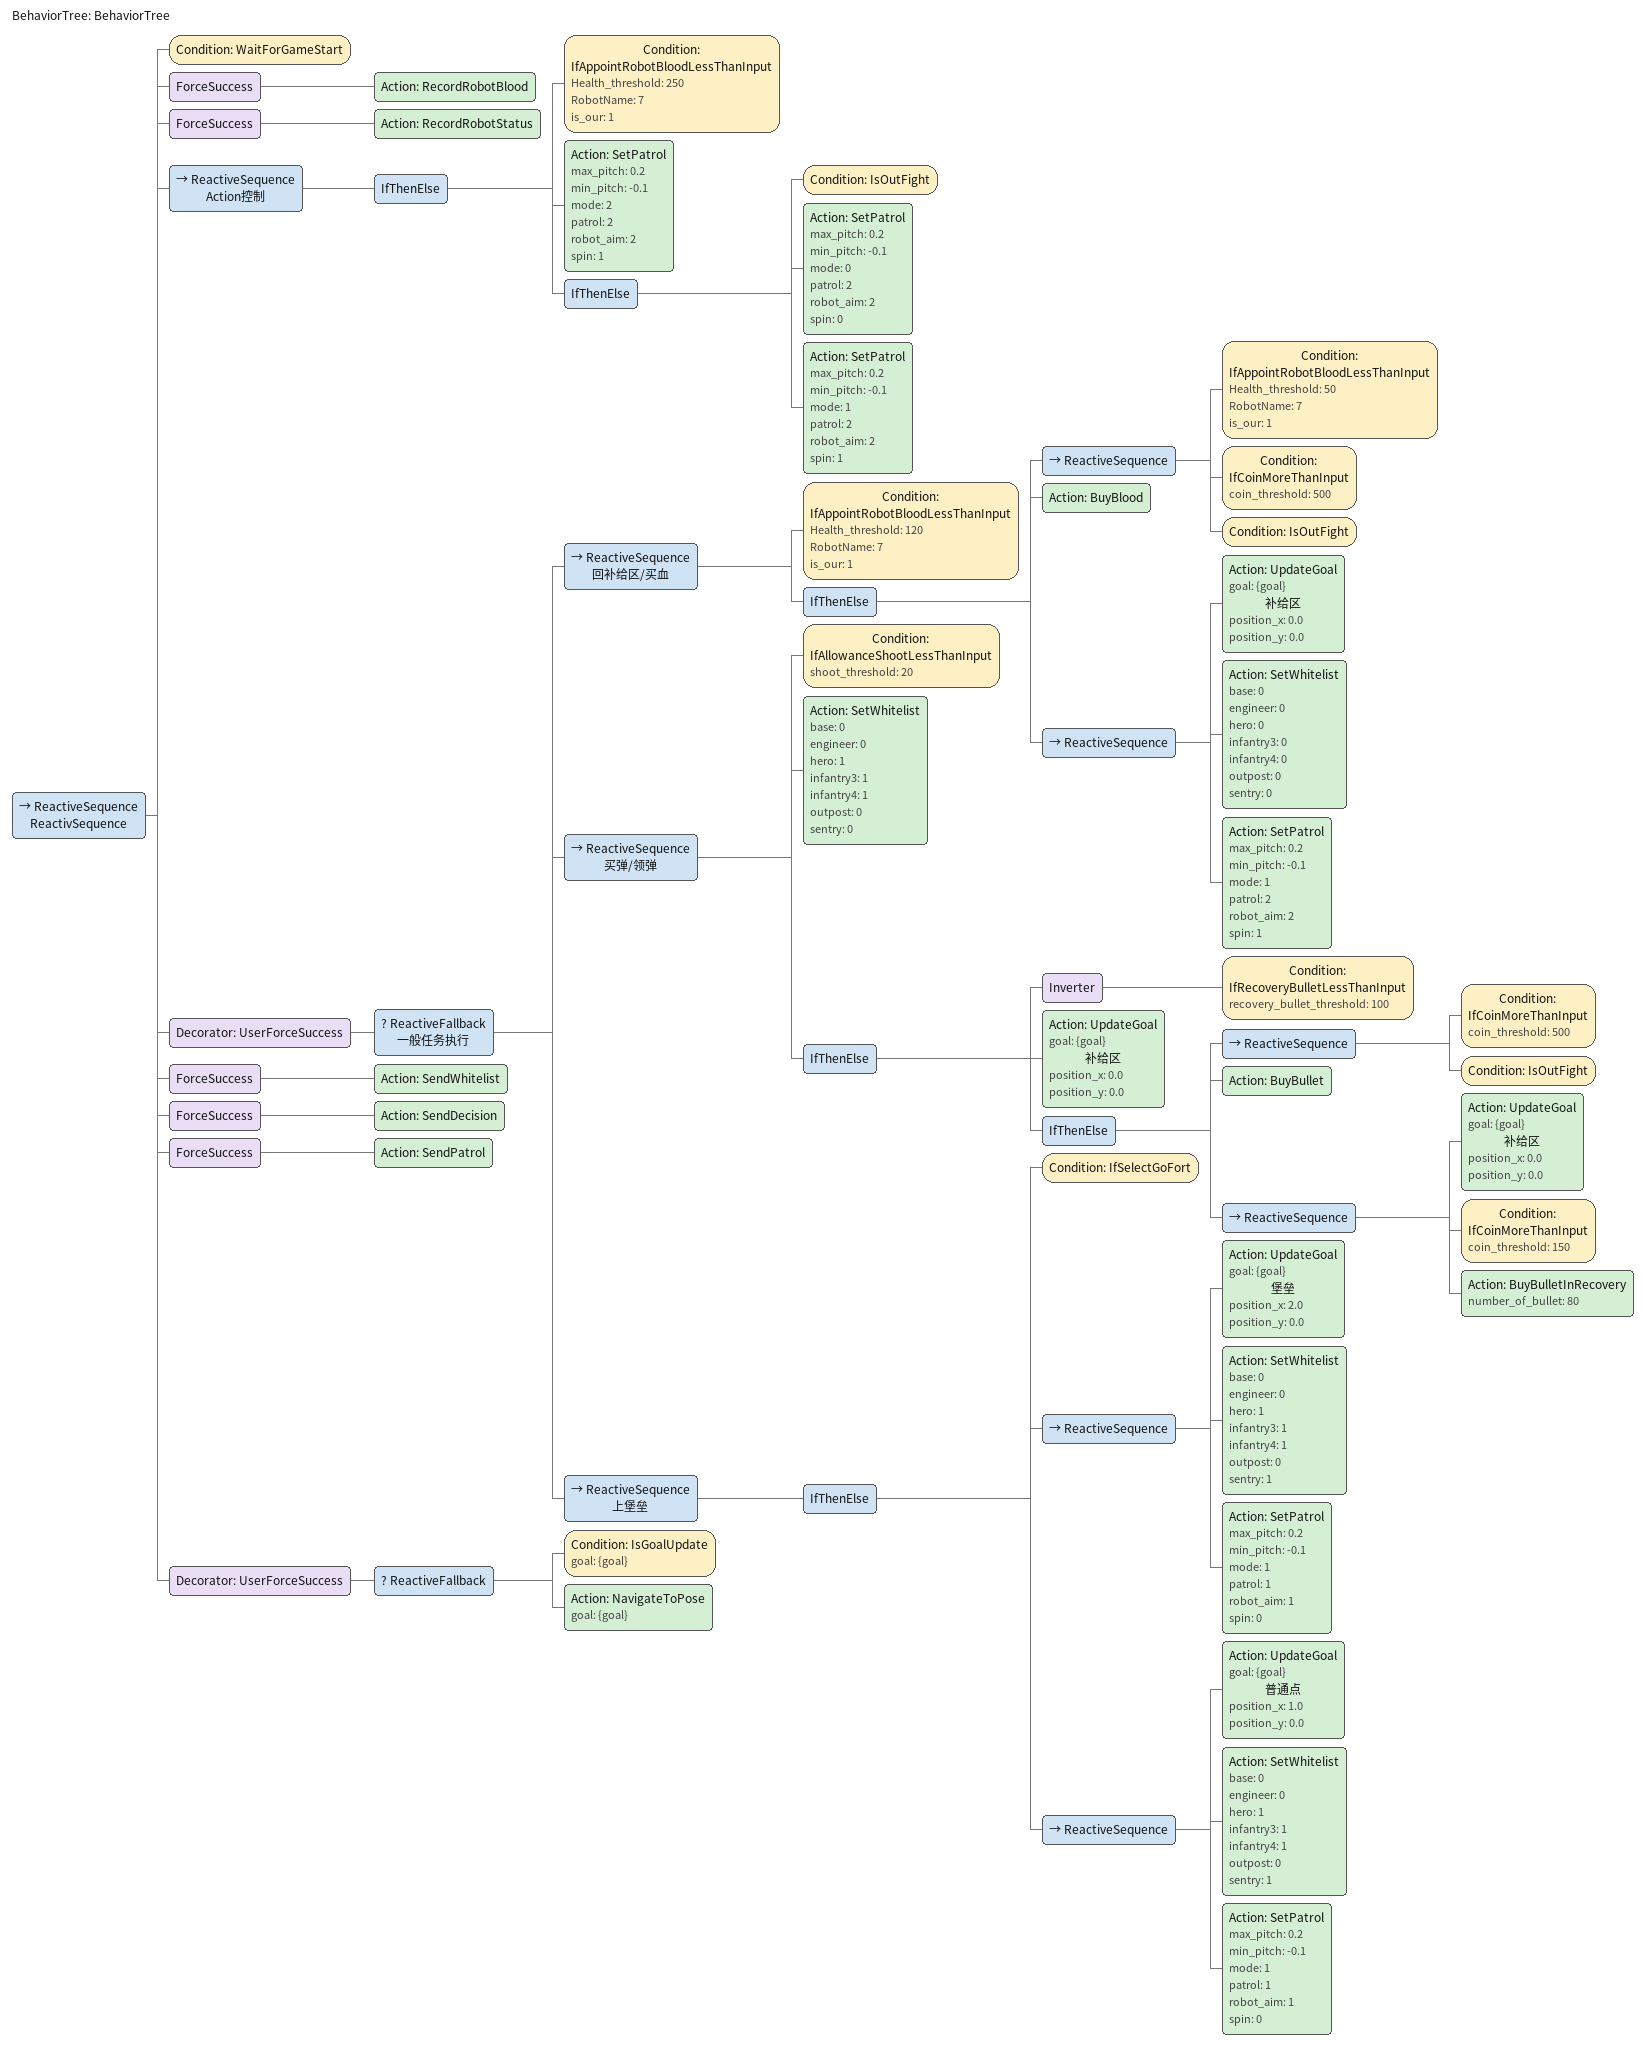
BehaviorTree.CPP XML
<?xml version="1.0"?>
<root main_tree_to_execute="BehaviorTree">
    <BehaviorTree ID="BehaviorTree">
        <ReactiveSequence name="ReactivSequence">
            <Condition ID="WaitForGameStart"/>
            <ForceSuccess>
                <Action ID="RecordRobotBlood"/>
            </ForceSuccess>
            <ForceSuccess>
                <Action ID="RecordRobotStatus"/>
            </ForceSuccess>
            <ReactiveSequence name="Action控制">
                <IfThenElse>
                    <Condition Health_threshold="250" ID="IfAppointRobotBloodLessThanInput" RobotName="7" is_our="1"/>
                    <Action ID="SetPatrol" max_pitch="0.2" min_pitch="-0.1" mode="2" patrol="2" robot_aim="2" spin="1"/>
                    <IfThenElse>
                        <Condition ID="IsOutFight"/>
                        <Action ID="SetPatrol" max_pitch="0.2" min_pitch="-0.1" mode="0" patrol="2" robot_aim="2" spin="0"/>
                        <Action ID="SetPatrol" max_pitch="0.2" min_pitch="-0.1" mode="1" patrol="2" robot_aim="2" spin="1"/>
                    </IfThenElse>
                </IfThenElse>
            </ReactiveSequence>
            <Decorator ID="UserForceSuccess">
                <ReactiveFallback name="一般任务执行">
                    <ReactiveSequence name="回补给区/买血">
                        <Condition Health_threshold="120" ID="IfAppointRobotBloodLessThanInput" RobotName="7" is_our="1"/>
                        <IfThenElse>
                            <ReactiveSequence>
                                <Condition Health_threshold="50" ID="IfAppointRobotBloodLessThanInput" RobotName="7" is_our="1"/>
                                <Condition ID="IfCoinMoreThanInput" coin_threshold="500"/>
                                <Condition ID="IsOutFight"/>
                            </ReactiveSequence>
                            <Action ID="BuyBlood"/>
                            <ReactiveSequence>
                                <Action ID="UpdateGoal" goal="{goal}" name="补给区" position_x="0.0" position_y="0.0"/>
                                <Action ID="SetWhitelist" base="0" engineer="0" hero="0" infantry3="0" infantry4="0" outpost="0" sentry="0"/>
                                <Action ID="SetPatrol" max_pitch="0.2" min_pitch="-0.1" mode="1" patrol="2" robot_aim="2" spin="1"/>
                            </ReactiveSequence>
                        </IfThenElse>
                    </ReactiveSequence>
                    <ReactiveSequence name="买弹/领弹">
                        <Condition ID="IfAllowanceShootLessThanInput" shoot_threshold="20"/>
                        <Action ID="SetWhitelist" base="0" engineer="0" hero="1" infantry3="1" infantry4="1" outpost="0" sentry="0"/>
                        <IfThenElse>
                            <Inverter>
                                <Condition ID="IfRecoveryBulletLessThanInput" recovery_bullet_threshold="100"/>
                            </Inverter>
                            <Action ID="UpdateGoal" goal="{goal}" name="补给区" position_x="0.0" position_y="0.0"/>
                            <IfThenElse>
                                <ReactiveSequence>
                                    <Condition ID="IfCoinMoreThanInput" coin_threshold="500"/>
                                    <Condition ID="IsOutFight"/>
                                </ReactiveSequence>
                                <Action ID="BuyBullet"/>
                                <ReactiveSequence>
                                    <Action ID="UpdateGoal" goal="{goal}" name="补给区" position_x="0.0" position_y="0.0"/>
                                    <Condition ID="IfCoinMoreThanInput" coin_threshold="150"/>
                                    <Action ID="BuyBulletInRecovery" number_of_bullet="80"/>
                                </ReactiveSequence>
                            </IfThenElse>
                        </IfThenElse>
                    </ReactiveSequence>
                    <ReactiveSequence name="上堡垒">
                        <IfThenElse>
                            <Condition ID="IfSelectGoFort"/>
                            <ReactiveSequence>
                                <Action ID="UpdateGoal" goal="{goal}" name="堡垒" position_x="2.0" position_y="0.0"/>
                                <Action ID="SetWhitelist" base="0" engineer="0" hero="1" infantry3="1" infantry4="1" outpost="0" sentry="1"/>
                                <Action ID="SetPatrol" max_pitch="0.2" min_pitch="-0.1" mode="1" patrol="1" robot_aim="1" spin="0"/>
                            </ReactiveSequence>
                            <ReactiveSequence>
                                <Action ID="UpdateGoal" goal="{goal}" name="普通点" position_x="1.0" position_y="0.0"/>
                                <Action ID="SetWhitelist" base="0" engineer="0" hero="1" infantry3="1" infantry4="1" outpost="0" sentry="1"/>
                                <Action ID="SetPatrol" max_pitch="0.2" min_pitch="-0.1" mode="1" patrol="1" robot_aim="1" spin="0"/>
                            </ReactiveSequence>
                        </IfThenElse>
                    </ReactiveSequence>
                </ReactiveFallback>
            </Decorator>
            <ForceSuccess>
                <Action ID="SendWhitelist"/>
            </ForceSuccess>
            <ForceSuccess>
                <Action ID="SendDecision"/>
            </ForceSuccess>
            <ForceSuccess>
                <Action ID="SendPatrol"/>
            </ForceSuccess>
            <Decorator ID="UserForceSuccess">
                <ReactiveFallback>
                    <Condition ID="IsGoalUpdate" goal="{goal}"/>
                    <Action ID="NavigateToPose" goal="{goal}"/>
                </ReactiveFallback>
            </Decorator>
        </ReactiveSequence>
    </BehaviorTree>
</root>
